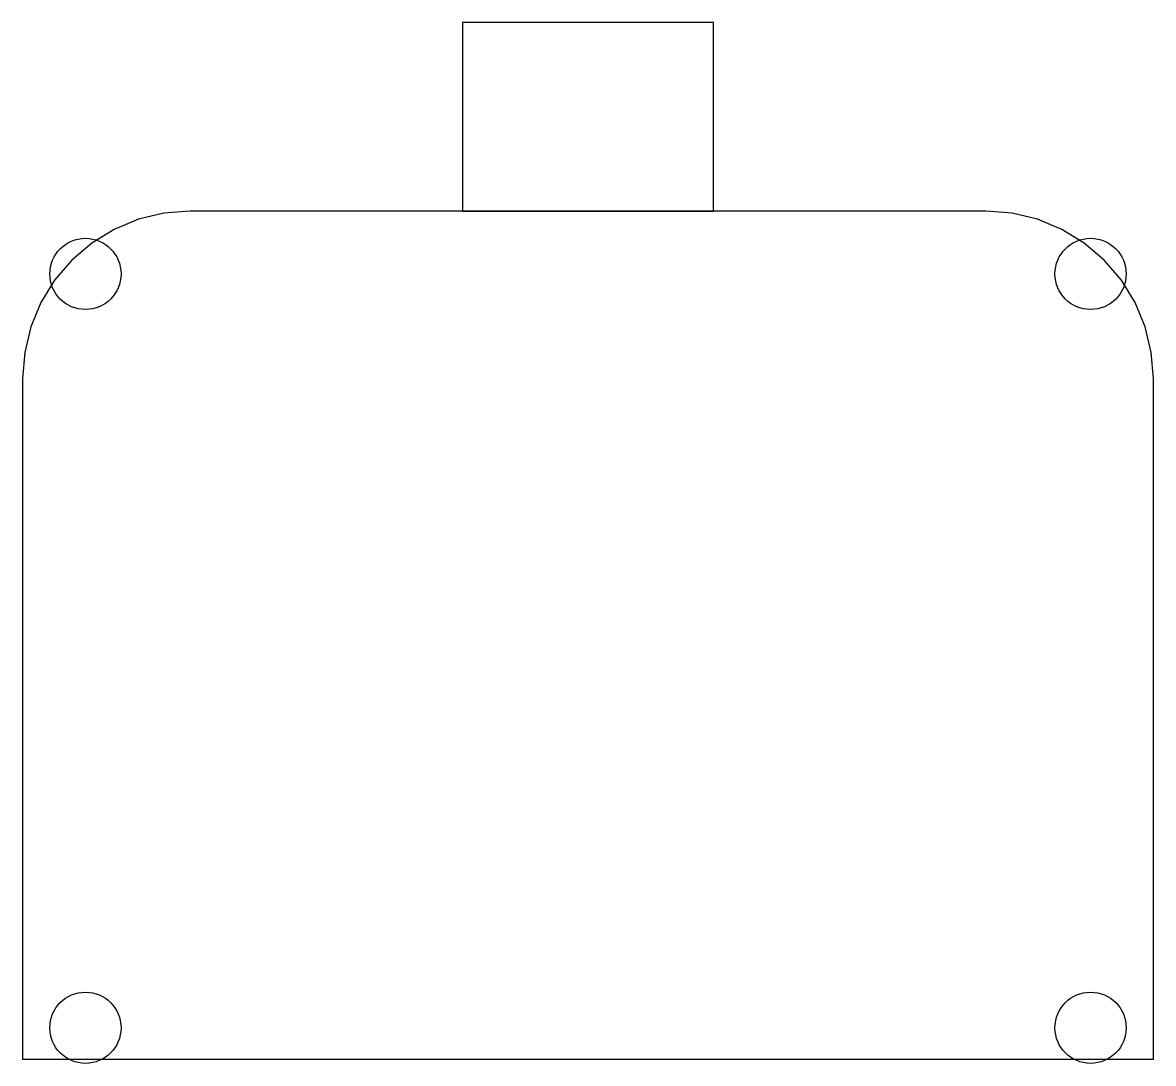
# Model space of a CAD drawing. Header units: metres. Extents: x 3 to 57, y 44.3 to 94.
import ezdxf

# ---------------------------------------------------------------- set-up
doc = ezdxf.new("R2010")
doc.units = ezdxf.units.M

msp = doc.modelspace()

# ---------------------------------------------------------------- linework, layer by layer
at = {"layer": 'CUT'}
for points in [[(24, 85), (36, 85), (36, 94), (24, 94)], [(57, 44.5), (57, 77), (56.902, 78.251), (56.608, 79.472), (56.128, 80.632), (55.472, 81.702), (54.657, 82.657), (53.702, 83.472), (52.632, 84.128), (51.472, 84.608), (50.251, 84.902), (49, 85), (11, 85), (9.749, 84.902), (8.528, 84.608), (7.368, 84.128), (6.298, 83.472), (5.343, 82.657), (4.528, 81.702), (3.872, 80.632), (3.392, 79.472), (3.098, 78.251), (3, 77), (3, 44.5)]]:
    msp.add_lwpolyline(points, close=True, dxfattribs=at)
for centre in [(6, 82), (54, 82), (6, 46), (54, 46)]:
    msp.add_circle(centre, 1.7, dxfattribs=at)

doc.saveas('drawing.dxf')
